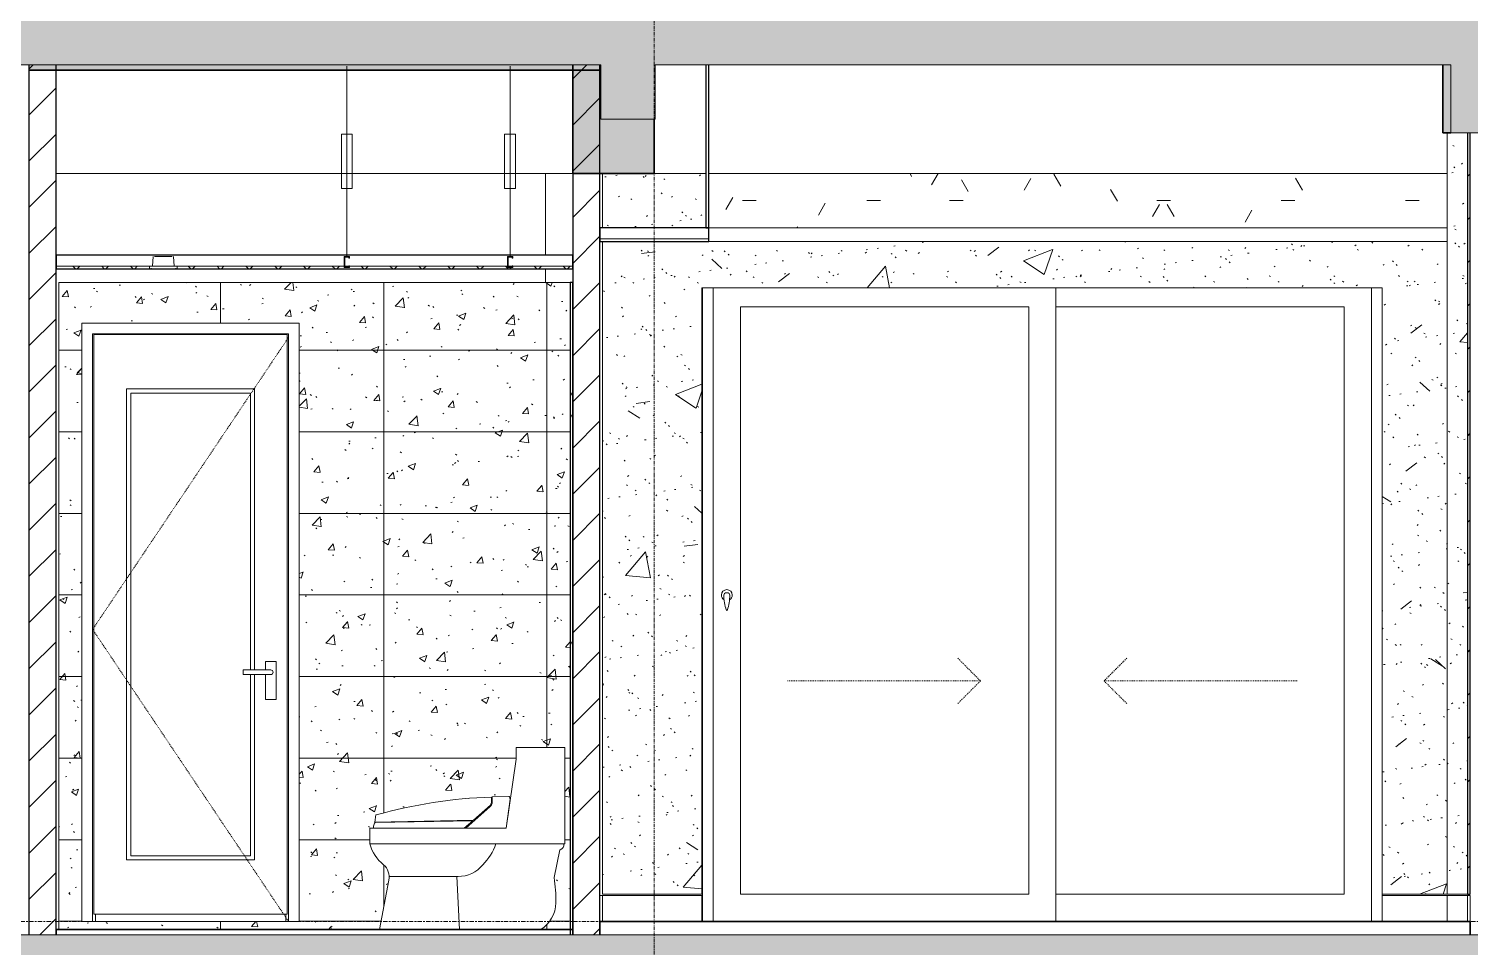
# Model space of a CAD drawing. Header units: millimetres. Extents: x -92143 to -2058, y -8802 to 35300.
# Drawn here: x -75337 to -70037, y 22505 to 25882 of the extents above; entities that cross this region are included whole.
import ezdxf

# ---------------------------------------------------------------- set-up
doc = ezdxf.new("R2010")
doc.units = ezdxf.units.MM
for name, pattern in [('Centre', [31.75, 6.35, -4.7625, 15.875, -4.7625]), ('Dash', [6.35, 3.175, -3.175]), ('Grid Line', [22.225, 12.7, -3.175, 3.175, -3.175])]:
    doc.linetypes.add(name, pattern=pattern)
for name, color, linetype, lineweight in [('0-1', 7, 'Continuous', 5), ('A-CLNG', 13, 'Continuous', 9), ('A-CLNG-1', 250, 'Continuous', 25), ('A-CLNG-2', 7, 'Continuous', 9), ('A-CLNG-PATT-1', 9, 'Continuous', 9), ('A-CLNG-PATT-3', 254, 'Continuous', 18), ('A-DETL-GENF', 92, 'Continuous', 9), ('A-DETL-GENF-1', 7, 'Continuous', 9), ('A-DETL-GENF-HDLN-1', 7, 'Dash', 9), ('A-DETL-THIN', 151, 'Continuous', 9), ('A-DOOR', 31, 'Continuous', 9), ('A-DOOR-1', 7, 'Continuous', 9), ('A-DOOR-FRAM', 31, 'Continuous', 9), ('A-DOOR-GLAZ', 31, 'Continuous', 9), ('A-DOOR-HDLN', 31, 'Dash', 18), ('A-FLOR-1', 10, 'Continuous', 35), ('A-FLOR-HRAL', 11, 'Continuous', 9), ('A-FLOR-HRAL-1', 253, 'Continuous', 18), ('A-FLOR-HRAL-2', 9, 'Continuous', 9), ('A-FLOR-LEVL-2', 51, 'Centre', 9), ('A-FLOR-PATT-1', 7, 'Continuous', 9), ('A-WALL-1', 7, 'Continuous', 9), ('A-WALL-2', 250, 'Continuous', 25), ('A-WALL-PATT-1', 7, 'Continuous', 9), ('A-WALL-PATT-2', 9, 'Continuous', 9), ('E-LITE-EQPM', 33, 'Continuous', 9), ('E-LITE-EQPM-1', 7, 'Continuous', 9), ('I-WALL-1', 250, 'Continuous', 25), ('I-WALL-2', 7, 'Continuous', 9), ('P-SANR-FIXT', 6, 'Continuous', 9), ('P-SANR-FIXT-1', 7, 'Continuous', 9), ('S-BEAM-1', 12, 'Continuous', 5), ('S-BEAM-2', 7, 'Continuous', 9), ('S-BEAM-3', 10, 'Continuous', 35), ('S-COLS-1', 7, 'Continuous', 9), ('S-GRID-1', 1, 'Grid Line', 9)]:
    doc.layers.add(name, color=color, linetype=linetype, lineweight=lineweight)
pattern_1 = [(45, (-51987.05, 14125), (-84.8528, 84.8528), [])]
pattern_2 = [(37.5, (-51987.05, 14125), (-4.79953, 146.8239), [5.029, -110.795, 5.029, -124.511, -123.825]), (37.5, (-51987.05, 14125), (-4.79953, 146.8239), [-245.364, 5.029, -118.796]), (7.5, (-51987.05, 14125), (134.8574, 215.0472), [5.029, -57.455, 5.029, -99.365, -40.005]), (7.5, (-51987.05, 14125), (134.8574, 215.0472), [-166.878, 5.029, -34.976]), (327.5, (-52080.78, 14125), (237.29776, 0.4316), [5.029, -33.071, 5.029, -132.131, -179.07]), (327.5, (-52080.78, 14125), (237.29776, 0.4316), [-175.26, 5.029, -174.041]), (317.5, (-52080.78, 14125), (229.067, 66.8792), [5.029, -14.021, 5.029, -84.887, -102.87]), (317.5, (-52080.78, 14125), (229.067, 66.8792), [-108.966, 5.029, -97.841])]
pattern_3 = [(50, (-51987.05, 14125), (1093.104, -95.634), [114.3, -1257.3]), (355, (-51987, 14125), (-211.46, 1146.34), [91.44, -1005.84]), (100.451, (-51896, 14117), (881.656, 1050.7), [97.14, -1068.54]), (46.184, (-51987, 14429.8), (1626.475, -252.26), [171.45, -1885.95]), (96.636, (-51851.5, 14408.8), (1424.42, 1484.57), [145.71, -1602.81]), (351.184, (-51987, 14429.8), (1424.43, 1484.55), [137.16, -1508.76]), (21, (-51834.65, 14353.6), (909.686, -613.59), [114.3, -1257.3]), (326, (-51834.7, 14353.6), (370.81, 1105.13), [91.44, -1005.84]), (71.451, (-51758.8, 14302.5), (1280.503, 491.53), [97.14, -1068.54]), (37.5, (-51987.05, 14125), (18.5313, 507.33), [50.292, -943.356, 50.292, -970.788, -1009.65]), (37.5, (-51987.05, 14125), (18.5313, 507.33), [-2014.728, 50.292, -959.358]), (7.5, (-51987.05, 14125), (400.918, 601.084), [50.292, -531.876, 50.292, -920.496, -384.81]), (7.5, (-51987.05, 14125), (400.918, 601.084), [-1552.956, 50.292, -334.518]), (327.5, (-52326.9, 14125), (813.545, -34.374), [50.292, -330.708, 50.292, -1138.428, -1577.34]), (327.5, (-52326.9, 14125), (813.545, -34.374), [-1569.72, 50.292, -1527.048]), (317.5, (-52479.3, 14125), (888.775, 152.56), [50.292, -445.008, 50.292, -739.14, -1120.14]), (317.5, (-52479.3, 14125), (888.775, 152.56), [-1284.73, 50.29, -1069.85])]
pattern_4 = [(0, (-51987.05, 14125), (609.6, 152.4), [50.292, -406.908, 50.292, -406.908, -2438.4]), (0, (-51987.05, 14125), (609.6, 152.4), [-914.4, 50.292, -864.108, 50.292, -406.908, -1066.8]), (0, (-51987.05, 14125), (609.6, 152.4), [-2286, 50.292, -254.508, 50.292, -711.708]), (120, (-51758.45, 14201.2), (-436.7823, 451.7291), [50.292, -406.908, 50.292, -2845.308]), (120, (-51758.45, 14201.2), (-436.7823, 451.7291), [-507.492, -406.908, 50.292, -864.108, -1524]), (120, (-51758.45, 14201.2), (-436.7823, 451.7291), [-1828.8, 50.292, -406.908, 50.292, -1016.508]), (120, (-51758.45, 14201.2), (-436.7823, 451.7291), [-2336.292, -254.508, 50.292, -711.708]), (240, (-51682.25, 14506), (-172.8177, -604.1291), [50.292, -406.908, 50.292, -406.908, -2438.4]), (240, (-51682.25, 14506), (-172.8177, -604.1291), [-914.4, 50.292, -864.108, 50.292, -406.908, -1066.8]), (240, (-51682.25, 14506), (-172.8177, -604.1291), [-2286, 50.292, -254.508, 50.292, -711.708])]

# ---------------------------------------------------------------- blocks, each defined once
blk = doc.blocks.new('NCV_TKTC_KET CAU_rvt-1-TKCS_MẶT CẮT E')
at = {"layer": 'A-FLOR-PATT-1'}
h = blk.add_hatch(color=256, dxfattribs=at)
h.paths.add_polyline_path([(-48635.6, 25730), (-48635.6, 25750), (-50536.9, 25750), (-50536.9, 25730), (-48844.9, 25730)])
h.paths.add_polyline_path([(-75336.9, 25730), (-73236.9, 25730), (-73236.9, 25750), (-75336.9, 25750)])
h.paths.add_polyline_path([(-20336.9, 25730), (-20336.9, 25750), (-22235.3, 25750), (-22235.3, 25730), (-20484.2, 25730)])
h.paths.add_polyline_path([(-22435.3, 25730), (-22435.3, 25750), (-22438.4, 25750), (-22438.4, 25730)])
h.paths.add_polyline_path([(-48435.6, 25730), (-48433.3, 25730), (-48433.3, 25750), (-48435.6, 25750)])
h.paths.add_polyline_path([(-28536.9, 25730), (-28536.9, 25750), (-30435.3, 25750), (-30435.3, 25730), (-28807.5, 25730)])
h.paths.add_polyline_path([(-66936.9, 25730), (-65032.3, 25730), (-65032.3, 25750), (-66936.9, 25750)])
h.paths.add_polyline_path([(-30635.3, 25730), (-30635.3, 25750), (-30638.4, 25750), (-30638.4, 25730)])
h.paths.add_polyline_path([(-58736.9, 25730), (-56833.3, 25730), (-56833.3, 25750), (-58736.9, 25750)])
h.paths.add_polyline_path([(-40434.4, 25730), (-40434.4, 25750), (-42336.9, 25750), (-42336.9, 25730), (-40521.7, 25730)])
at = {"layer": 'S-BEAM-1'}
for points in [[(-73336.9, 25350), (-73036.9, 25350), (-73036.9, 25550), (-73233.6, 25550), (-73233.6, 25750), (-73336.9, 25750), (-73336.9, 25457.1)], [(-70108.5, 25500), (-70108.5, 25750), (-70136.9, 25750), (-70136.9, 25500), (-70115.4, 25500)]]:
    blk.add_hatch(color=256, dxfattribs=at).paths.add_polyline_path(points)
at = {"layer": 'A-FLOR-1'}
for p, q in [((-75336.9, 25730), (-73236.9, 25730)), ((-73236.9, 25730), (-73236.9, 25750.1))]:
    blk.add_line(p, q, dxfattribs=at)
at = {"layer": 'S-BEAM-2'}
for p, q in [((-73336.9, 25350), (-75236.9, 25350)), ((-73035.3, 25350), (-73036.9, 25350)), ((-72846.9, 25350), (-73035.3, 25350)), ((-70121.9, 25350), (-72836.9, 25350))]:
    blk.add_line(p, q, dxfattribs=at)
at = {"layer": 'S-BEAM-3'}
for p, q in [((-73336.9, 25750), (-73336.9, 25350)), ((-70136.9, 25750), (-70136.9, 25500)), ((-73036.9, 25350), (-73036.9, 25550)), ((-70136.9, 25500), (-70108.5, 25500)), ((-73336.9, 25350), (-73036.9, 25350))]:
    blk.add_line(p, q, dxfattribs=at)
blk = doc.blocks.new('DOOR_CW_01 CANH MO-PANEL KINH - DIG_02-800x2200-CỬA NHÔM KÍNH-401063-TKCS_MẶT CẮT E')
at = {"layer": 'A-DETL-GENF-HDLN-1'}
for p, q in [((-50297.3, 6673.5), (-49577.3, 7747)), ((-49577.3, 5600), (-50297.3, 6673.5))]:
    blk.add_line(p, q, dxfattribs=at)
at = {"layer": 'A-DOOR-1'}
for p, q in [((-50297.3, 7760), (-50297.3, 5600)), ((-50297.3, 7760), (-49577.3, 7760)), ((-50292.3, 7758), (-50292.3, 5626)), ((-49582.3, 7758), (-50292.3, 7758)), ((-49582.3, 5626), (-49582.3, 7758)), ((-49577.3, 5600), (-49577.3, 7760)), ((-50172.3, 7558), (-49702.3, 7558)), ((-50172.3, 5826), (-50172.3, 7558)), ((-49717.3, 7543), (-50157.3, 7543)), ((-50157.3, 7543), (-50157.3, 5841)), ((-49717.3, 6524.5), (-49717.3, 7543)), ((-49702.3, 7558), (-49702.3, 6524.5)), ((-49743.2, 6524.5), (-49717.3, 6524.5)), ((-49743.2, 6507.5), (-49743.2, 6524.5)), ((-49642.3, 6524.5), (-49717.3, 6524.5)), ((-49662.1, 6556), (-49662.1, 6524.5)), ((-49622.6, 6556), (-49662.1, 6556)), ((-49622.6, 6416), (-49622.6, 6556)), ((-49717.3, 6507.5), (-49743.2, 6507.5)), ((-49717.3, 5841), (-49717.3, 6507.5)), ((-49642.3, 6507.5), (-49717.3, 6507.5)), ((-49702.3, 6507.5), (-49702.3, 5826)), ((-49662.1, 6507.5), (-49662.1, 6416)), ((-49662.1, 6416), (-49622.6, 6416)), ((-50157.3, 5841), (-49717.3, 5841)), ((-49702.3, 5826), (-50172.3, 5826)), ((-50292.3, 5626), (-49582.3, 5626)), ((-50287.3, 5600), (-50287.3, 5626)), ((-49587.3, 5600), (-49587.3, 5626))]:
    blk.add_line(p, q, dxfattribs=at)
for start, end in [(0, 90), (270, 360)]:
    blk.add_arc((-49642.3, 6516), 8.5, start, end, dxfattribs=at)
blk = doc.blocks.new('TOILET - TOILET-348229-TKCS_MẶT CẮT E')
at = {"layer": 'P-SANR-FIXT-1'}
for p, q in [((-48735.6, 6238.8), (-48735.6, 6196.1)), ((-48556.6, 6238.8), (-48735.6, 6238.8)), ((-48556.6, 5884.5), (-48556.6, 6238.8)), ((-48735.6, 6196.1), (-48772.1, 5942.7)), ((-48825.8, 6040.7), (-48825.8, 6057.1)), ((-48762.2, 6059.4), (-48823, 6057.8)), ((-48772.1, 5942.7), (-48756.8, 6048.9)), ((-48756.8, 6048.9), (-48760.2, 6058.1)), ((-49251, 5991.3), (-49254.7, 5965.3)), ((-48830.9, 6022.1), (-48920.2, 5942.7)), ((-48892.8, 5971.6), (-48829.5, 6027.8)), ((-48772.1, 5942.7), (-49273.5, 5942.7)), ((-49273.5, 5942.7), (-49273.5, 5884.5)), ((-49260.4, 5950.7), (-49260.4, 5942.7)), ((-49260.4, 5942.7), (-48926.9, 5942.7)), ((-49254.7, 5965.3), (-48892.8, 5971.6)), ((-48894.8, 5970), (-49253.9, 5963.7)), ((-48926.9, 5942.7), (-48894.8, 5970)), ((-48920.2, 5942.7), (-48772.1, 5942.7)), ((-49273.5, 5884.5), (-48556.6, 5884.5)), ((-48559.8, 5884.5), (-48556.6, 5884.5)), ((-48596, 5760.8), (-48574.2, 5863.3)), ((-49204, 5751.5), (-49237.9, 5570)), ((-48948.9, 5764.9), (-49202.5, 5764.9)), ((-48943.9, 5570), (-48954.1, 5764.9))]:
    blk.add_line(p, q, dxfattribs=at)
for centre, radius, start, end in [((-48763.6, 4249.5), 1808.7, 91.9695, 105.6338), ((-50067.9, 6068.4), 1244.9, 358.5564, 359.5142), ((-48762.2, 6057.2), 2.2, 24.5161, 91.4839), ((-48847.1, 6039.8), 24, 312.6549, 353.3451), ((-48850.1, 6040.7), 24.3, 328, 0), ((-49228.4, 5943), 32.8, 140.9297, 166.5514), ((-49128.9, 5924.8), 150, 195.5839, 230.9413), ((-49003.8, 5954.4), 206.2, 314.8639, 340.1683), ((-48578.4, 5881.7), 18.9, 283, 8.4414), ((-49259.2, 5764.2), 56.7, 347.0587, 50.9413), ((-48948.9, 5881.3), 116.3, 270, 321.1214), ((-49152.3, 5674.2), 563, 359.4277, 8.8404), ((-48706, 5669.8), 116.7, 300.6227, 359.4277)]:
    blk.add_arc(centre, radius, start, end, dxfattribs=at)
blk = doc.blocks.new('LIC_10-ĐÈN LED DOWNLIGHT ÂM TRẦN_ P_6W_ ÁNH SÁNG 4000K - LIC_10-ĐÈN LED DOWNLIGHT ÂM TRẦN_ P_6W_ ÁNH SÁNG 4000K-V48-TKCS_MẶT CẮT E')
at = {"layer": 'E-LITE-EQPM-1'}
for p, q in [((-74879.5, 14845), (-74882, 14809)), ((-74809.5, 14845), (-74874.5, 14845)), ((-74801.9, 14809), (-74804.4, 14845)), ((-74902, 14800), (-74902, 14798)), ((-74902, 14798), (-74896, 14798)), ((-74782, 14798), (-74902, 14798)), ((-74900.9, 14800), (-74898.4, 14800)), ((-74898.3, 14800), (-74881.2, 14800)), ((-74787.9, 14800), (-74896, 14800)), ((-74893, 14809), (-74893, 14800)), ((-74890.5, 14800), (-74887.1, 14800)), ((-74796, 14809), (-74887.9, 14809)), ((-74887, 14802), (-74887, 14800)), ((-74886.2, 14800), (-74883.6, 14800)), ((-74878.6, 14800), (-74805.3, 14800)), ((-74865.6, 14800), (-74858.4, 14800)), ((-74825.6, 14800), (-74818.3, 14800)), ((-74802.8, 14800), (-74785.6, 14800)), ((-74800.3, 14800), (-74797.8, 14800)), ((-74796.9, 14800), (-74796.9, 14802)), ((-74796.8, 14800), (-74793.4, 14800)), ((-74791, 14800), (-74791, 14809)), ((-74787.9, 14798), (-74782, 14798)), ((-74785.5, 14800), (-74783.1, 14800)), ((-74782, 14798), (-74782, 14800))]:
    blk.add_line(p, q, dxfattribs=at)
blk = doc.blocks.new('Railing - Railing-945754-TKCS_MẶT CẮT E')
at = {"layer": 'A-FLOR-HRAL-1'}
for p, q in [((-70036.9, 22695), (-70046.9, 22695)), ((-70046.9, 22695), (-70046.9, 22600)), ((-70036.9, 22600), (-70036.9, 22695)), ((-70046.9, 22600), (-70036.9, 22600))]:
    blk.add_line(p, q, dxfattribs=at)
at = {"layer": 'A-FLOR-HRAL-2'}
for p, q in [((-70360.3, 22600), (-70360.3, 22695)), ((-70360.3, 22695), (-70121.9, 22695)), ((-70121.9, 22600), (-70121.9, 22695)), ((-70121.9, 22695), (-70046.9, 22695))]:
    blk.add_line(p, q, dxfattribs=at)
blk = doc.blocks.new('Railing - Railing-915995-TKCS_MẶT CẮT E')
at = {"layer": 'A-FLOR-HRAL-2'}
for p, q in [((-73236.9, 12495), (-73226.9, 12495)), ((-73226.9, 12400), (-73226.9, 12495)), ((-73226.9, 12495), (-72862.4, 12495)), ((-72862.4, 12495), (-72862.4, 12400))]:
    blk.add_line(p, q, dxfattribs=at)
blk = doc.blocks.new('CL_01-VÁCH DỰNG THẠCH CAO CĂN HỘ LOẠI 1-5A4 - CL_01-VÁCH DỰNG THẠCH CAO CĂN HỘ LOẠI 1A-5-V63-TKCS_MẶT CẮT E')
at = {"layer": 'A-CLNG-PATT-3'}
h = blk.add_hatch(dxfattribs=at)
h.set_pattern_fill('FP_2', color=256, style=0, pattern_type=2)
h.set_pattern_definition(pattern_4)
h.paths.add_polyline_path([(-72273.3, 25150), (-70121.9, 25150), (-70121.9, 25350), (-72836.9, 25350), (-72836.9, 25150)])
at = {"layer": 'A-CLNG-1'}
for p, q in [((-72846.9, 25750), (-72846.9, 25150)), ((-72836.9, 25150), (-72836.9, 25750)), ((-72846.9, 25150), (-72836.9, 25150))]:
    blk.add_line(p, q, dxfattribs=at)
blk = doc.blocks.new('NCV_TKTC_TANG 6 - 8_rvt-1-TKCS_MẶT CẮT E')
at = {"layer": 'A-CLNG-PATT-1'}
h = blk.add_hatch(dxfattribs=at)
h.set_pattern_fill('FP_4', color=256, style=0, pattern_type=2)
h.set_pattern_definition([(45, (-51987.05, 14125), (-53.033, 53.033), []), (135, (-51987.05, 14125), (-53.033, -53.033), [])])
h.paths.add_polyline_path([(-73506.3, 25000), (-73336.9, 25000), (-73336.9, 25010), (-73557.4, 25010), (-73557.4, 25005), (-73577.4, 25005), (-73577.4, 25010), (-74157.4, 25010), (-74157.4, 25005), (-74177.4, 25005), (-74177.4, 25010), (-74795.5, 25009), (-74795.5, 25000), (-73532.4, 25000)])
h.paths.add_polyline_path([(-75236.9, 25000), (-74888.4, 25000), (-74887.9, 25009), (-75236.9, 25010)])
h.paths.add_polyline_path([(-74174.9, 25007.5), (-74159.9, 25007.5), (-74159.9, 25010), (-74174.9, 25010)])
h.paths.add_polyline_path([(-73559.9, 25007.5), (-73559.9, 25010), (-73574.9, 25010), (-73574.9, 25007.5)])
at = {"layer": 'A-WALL-PATT-1'}
h = blk.add_hatch(dxfattribs=at)
h.set_pattern_fill('FP_5', color=256, style=0, pattern_type=2)
h.set_pattern_definition([(45, (-51987.05, 14125), (-79.5495, 79.5495), [])])
h.paths.add_polyline_path([(-70046.9, 22700), (-70036.9, 22700), (-70036.9, 25500), (-70046.9, 25500), (-70046.9, 23022.2)])
at = {"layer": 'A-WALL-PATT-2'}
h = blk.add_hatch(dxfattribs=at)
h.set_pattern_fill('FP_1', color=256, style=0, pattern_type=2)
h.set_pattern_definition(pattern_1)
h.paths.add_polyline_path([(-75336.9, 22550), (-75236.9, 22550), (-75236.9, 25750), (-75336.9, 25750), (-75336.9, 23022.2)])
h = blk.add_hatch(dxfattribs=at)
h.set_pattern_fill('FP_1', color=256, style=0, pattern_type=2)
h.set_pattern_definition(pattern_1)
h.paths.add_polyline_path([(-73336.9, 22550), (-73236.9, 22550), (-73236.9, 25750), (-73336.9, 25750), (-73336.9, 22717.8)])
h = blk.add_hatch(dxfattribs=at)
h.set_pattern_fill('FP_6', color=256, style=0, pattern_type=2)
h.set_pattern_definition(pattern_2)
h.paths.add_polyline_path([(-70111.9, 22700), (-70111.9, 25500), (-70121.9, 25500), (-70121.9, 22700)])
h = blk.add_hatch(dxfattribs=at)
h.set_pattern_fill('FP_7', color=256, style=0, pattern_type=2)
h.set_pattern_definition(pattern_3)
h.paths.add_polyline_path([(-70046.9, 22700), (-70046.9, 25500), (-70111.9, 25500), (-70111.9, 22700)])
h = blk.add_hatch(dxfattribs=at)
h.set_pattern_fill('FP_6', color=256, style=0, pattern_type=2)
h.set_pattern_definition(pattern_2)
h.paths.add_polyline_path([(-70046.9, 22700), (-70046.9, 25500), (-70111.9, 25500), (-70111.9, 22700)])
h = blk.add_hatch(dxfattribs=at)
h.set_pattern_fill('FP_7', color=256, style=0, pattern_type=2)
h.set_pattern_definition(pattern_3)
h.paths.add_polyline_path([(-73226.9, 22700), (-72862.4, 22700), (-72862.4, 24930), (-70360.3, 24930), (-70360.3, 22700), (-70121.9, 22700), (-70121.9, 25100), (-73226.9, 25100), (-73226.9, 22717.8)])
h.paths.add_polyline_path([(-73035.3, 25150), (-72846.9, 25150), (-72846.9, 25350), (-73226.9, 25350), (-73226.9, 25150), (-73036.9, 25150)])
h = blk.add_hatch(dxfattribs=at)
h.set_pattern_fill('FP_6', color=256, style=0, pattern_type=2)
h.set_pattern_definition(pattern_2)
h.paths.add_polyline_path([(-73226.9, 22700), (-72862.4, 22700), (-72862.4, 24930), (-70360.3, 24930), (-70360.3, 22700), (-70121.9, 22700), (-70121.9, 25100), (-73226.9, 25100), (-73226.9, 22717.8)])
h.paths.add_polyline_path([(-73035.3, 25150), (-72846.9, 25150), (-72846.9, 25350), (-73226.9, 25350), (-73226.9, 25150), (-73036.9, 25150)])
h = blk.add_hatch(dxfattribs=at)
h.set_pattern_fill('FP_10', color=256, style=0, pattern_type=2)
h.set_pattern_definition([(50, (-51987.05, 14125), (273.276, -23.909), [28.575, -314.325]), (355, (-51987.05, 14125), (-52.8646, 286.585), [22.86, -251.46]), (100.451, (-51964.28, 14123), (220.4138, 262.6745), [24.285, -267.135]), (46.184, (-51987.05, 14201.2), (406.6187, -63.0646), [42.863, -471.488]), (96.636, (-51953.17, 14195.94), (356.104, 371.1414), [36.428, -400.703]), (351.184, (-51987.05, 14201.2), (356.1075, 371.138), [34.29, -377.19]), (21, (-51948.95, 14182.15), (227.4212, -153.3982), [28.575, -314.325]), (326, (-51948.95, 14182.15), (92.7027, 276.2822), [22.86, -251.46]), (71.451, (-51930, 14169.37), (320.1254, 122.8816), [24.285, -267.135]), (37.5, (-51987.05, 14125), (4.6325, 126.8326), [5.029, -243.383, 5.029, -250.241, -252.413]), (37.5, (-51987.05, 14125), (4.6325, 126.8326), [-503.682, 5.029, -247.383]), (7.5, (-51987.05, 14125), (100.22916, 150.2711), [5.029, -140.513, 5.029, -237.668, -96.203]), (7.5, (-51987.05, 14125), (100.22916, 150.2711), [-388.239, 5.029, -91.173]), (327.5, (-52072.01, 14125), (203.38684, -8.5935), [5.029, -90.221, 5.029, -292.151, -394.335]), (327.5, (-52072.01, 14125), (203.38684, -8.5935), [-392.43, 5.029, -389.306]), (317.5, (-52110.11, 14125), (222.1944, 38.1398), [5.029, -118.796, 5.029, -192.329, -280.035]), (317.5, (-52110.11, 14125), (222.1944, 38.1398), [-321.183, 5.029, -275.006])])
h.paths.add_polyline_path([(-75226.9, 22570), (-74047.5, 22570), (-74012.1, 22764.1), (-74013.5, 22776.8), (-74017.6, 22788.5), (-74024.2, 22799.3), (-74055.6, 22831.2), (-74071.8, 22855.8), (-74083.1, 22884.5), (-74083.1, 22942.7), (-74070, 22942.7), (-74070, 22950.7), (-74063.5, 22963.7), (-73704.4, 22970), (-73736.5, 22942.7), (-73729.8, 22942.7), (-73636.1, 23027.8), (-73632.9, 23037), (-73632.6, 23057.8), (-73569.8, 23058.1), (-73566.4, 23048.9), (-73545.2, 23196.1), (-73545.2, 23238.8), (-73366.2, 23238.8), (-73366.2, 22884.5), (-73369.4, 22884.5), (-73372.4, 22871.1), (-73379.4, 22864.9), (-73383.8, 22863.3), (-73405.6, 22760.8), (-73400.4, 22714.8), (-73399, 22667.7), (-73402.2, 22642.4), (-73411.2, 22617.6), (-73425.7, 22595.4), (-73444.7, 22577.1), (-73456.5, 22570), (-73346.9, 22570), (-73346.9, 24950), (-75226.9, 24950), (-75226.9, 23022.2)])
h.paths.add_polyline_path([(-75142.4, 22600), (-75142.4, 24800), (-74342.4, 24800), (-74342.4, 22600), (-75047.7, 22600)])
h.paths.add_polyline_path([(-74064.3, 22965.3), (-74060.6, 22991.3), (-73899.6, 23027.8), (-73778.7, 23046.5), (-73635.4, 23057.1), (-73636.8, 23035.7), (-73640.5, 23026.5), (-73704.4, 22971.6), (-74063.5, 22965.3)])
h = blk.add_hatch(dxfattribs=at)
h.set_pattern_fill('FP_45', color=256, style=0, pattern_type=2)
h.set_pattern_definition([(0, (-75231.94, 22600), (0, 300), []), (90, (-75231.94, 22600), (-600, 4e-14), [])])
h.paths.add_polyline_path([(-75226.9, 22570), (-74047.5, 22570), (-74012.1, 22764.1), (-74013.5, 22776.8), (-74017.6, 22788.5), (-74024.2, 22799.3), (-74055.6, 22831.2), (-74071.8, 22855.8), (-74083.1, 22884.5), (-74083.1, 22942.7), (-74070, 22942.7), (-74070, 22950.7), (-74063.5, 22963.7), (-73704.4, 22970), (-73736.5, 22942.7), (-73729.8, 22942.7), (-73636.1, 23027.8), (-73632.9, 23037), (-73632.6, 23057.8), (-73569.8, 23058.1), (-73566.4, 23048.9), (-73545.2, 23196.1), (-73545.2, 23238.8), (-73366.2, 23238.8), (-73366.2, 22884.5), (-73369.4, 22884.5), (-73372.4, 22871.1), (-73379.4, 22864.9), (-73383.8, 22863.3), (-73405.6, 22760.8), (-73400.4, 22714.8), (-73399, 22667.7), (-73402.2, 22642.4), (-73411.2, 22617.6), (-73425.7, 22595.4), (-73444.7, 22577.1), (-73456.5, 22570), (-73346.9, 22570), (-73346.9, 24950), (-75226.9, 24950), (-75226.9, 23022.2)])
h.paths.add_polyline_path([(-75142.4, 22600), (-75142.4, 24800), (-74342.4, 24800), (-74342.4, 22600), (-75047.7, 22600)])
h.paths.add_polyline_path([(-74064.3, 22965.3), (-74060.6, 22991.3), (-73899.6, 23027.8), (-73778.7, 23046.5), (-73635.4, 23057.1), (-73636.8, 23035.7), (-73640.5, 23026.5), (-73704.4, 22971.6), (-74063.5, 22965.3)])
h = blk.add_hatch(dxfattribs=at)
h.set_pattern_fill('FP_2', color=256, style=0, pattern_type=2)
h.set_pattern_definition(pattern_4)
h.paths.add_polyline_path([(-73336.9, 22550), (-73336.9, 24950), (-73346.9, 24950), (-73346.9, 22550)])
at = {"layer": 'A-CLNG-1'}
for p, q in [((-72836.9, 25150), (-73236.9, 25150)), ((-73236.9, 25150), (-73236.9, 25100)), ((-72836.9, 25100), (-72836.9, 25150)), ((-73236.9, 25100), (-72836.9, 25100)), ((-73336.9, 25050), (-75236.9, 25050)), ((-75236.9, 25050), (-75236.9, 25000)), ((-73336.9, 25000), (-73336.9, 25050)), ((-75236.9, 25000), (-74896, 25000)), ((-74787.9, 25000), (-73336.9, 25000))]:
    blk.add_line(p, q, dxfattribs=at)
at = {"layer": 'A-CLNG-2'}
for p, q in [((-72836.9, 25150), (-70121.9, 25150)), ((-72836.9, 25110), (-73236.9, 25110)), ((-70121.9, 25100), (-72836.9, 25100)), ((-74876.4, 25010), (-75236.9, 25010)), ((-74177, 25010), (-74807.5, 25010)), ((-74158.1, 25010), (-74174.9, 25010)), ((-73577, 25010), (-74157.4, 25010)), ((-73558.1, 25010), (-73574.9, 25010)), ((-73336.9, 25010), (-73557.4, 25010))]:
    blk.add_line(p, q, dxfattribs=at)
at = {"layer": 'A-FLOR-1'}
for p, q in [((-70036.9, 22600), (-73236.9, 22600)), ((-73236.9, 22600), (-73236.9, 22550)), ((-70036.9, 22550), (-70036.9, 22600)), ((-73336.9, 22570), (-75236.9, 22570)), ((-75236.9, 22570), (-75236.9, 22550)), ((-73336.9, 22550), (-73336.9, 22570))]:
    blk.add_line(p, q, dxfattribs=at)
at = {"layer": 'A-WALL-1'}
for p, q in [((-73436.9, 25050), (-73436.9, 25350)), ((-73436.9, 24950), (-73436.9, 25000))]:
    blk.add_line(p, q, dxfattribs=at)
at = {"layer": 'A-WALL-2'}
for p, q in [((-75336.9, 25750), (-75336.9, 22550)), ((-75236.9, 22550), (-75236.9, 25750)), ((-73336.9, 25750), (-73336.9, 22550)), ((-73236.9, 22550), (-73236.9, 25750.1))]:
    blk.add_line(p, q, dxfattribs=at)
at = {"layer": 'I-WALL-1'}
for p, q in [((-70046.9, 25500), (-70046.9, 22700)), ((-70036.9, 22700), (-70036.9, 25500)), ((-73346.9, 24950), (-73346.9, 22550)), ((-73336.9, 24950), (-73346.9, 24950)), ((-73336.9, 22550), (-73336.9, 24950)), ((-70046.9, 22700), (-70036.9, 22700))]:
    blk.add_line(p, q, dxfattribs=at)
at = {"layer": 'I-WALL-2'}
for p, q in [((-70121.9, 22700), (-70121.9, 25500)), ((-73226.9, 25350), (-73226.9, 25150)), ((-73226.9, 25100), (-73226.9, 22700)), ((-73346.9, 24950), (-75226.9, 24950)), ((-75226.9, 24950), (-75226.9, 22570)), ((-72862.4, 22700), (-72862.4, 24930)), ((-72862.4, 24930), (-70360.3, 24930)), ((-70360.3, 24930), (-70360.3, 22700)), ((-75142.4, 22600), (-75142.4, 24800)), ((-75142.4, 24800), (-74342.4, 24800)), ((-74342.4, 24800), (-74342.4, 22600)), ((-73226.9, 22700), (-72862.4, 22700)), ((-70360.3, 22700), (-70121.9, 22700)), ((-70111.9, 22700), (-70121.9, 22700)), ((-70111.9, 22700), (-70046.9, 22700)), ((-74342.4, 22600), (-75142.4, 22600))]:
    blk.add_line(p, q, dxfattribs=at)
at = {"layer": 'S-COLS-1'}
for p, q in [((-73436.9, 25050), (-73436.9, 25350)), ((-73436.9, 24950), (-73436.9, 25000))]:
    blk.add_line(p, q, dxfattribs=at)
at = {"layer": 'A-CLNG'}
blk.add_blockref('CL_01-VÁCH DỰNG THẠCH CAO CĂN HỘ LOẠI 1-5A4 - CL_01-VÁCH DỰNG THẠCH CAO CĂN HỘ LOẠI 1A-5-V63-TKCS_MẶT CẮT E', (0, 0), dxfattribs=at)
at = {"layer": 'A-DOOR'}
blk.add_blockref('DOOR_CW_01 CANH MO-PANEL KINH - DIG_02-800x2200-CỬA NHÔM KÍNH-401063-TKCS_MẶT CẮT E', (-24805, 17000), dxfattribs=at)
at = {"layer": 'A-FLOR-HRAL'}
for name, p in [('Railing - Railing-915995-TKCS_MẶT CẮT E', (0, 10200)), ('Railing - Railing-945754-TKCS_MẶT CẮT E', (0, 0))]:
    blk.add_blockref(name, p, dxfattribs=at)
at = {"layer": 'E-LITE-EQPM'}
blk.add_blockref('LIC_10-ĐÈN LED DOWNLIGHT ÂM TRẦN_ P_6W_ ÁNH SÁNG 4000K - LIC_10-ĐÈN LED DOWNLIGHT ÂM TRẦN_ P_6W_ ÁNH SÁNG 4000K-V48-TKCS_MẶT CẮT E', (0, 10200), dxfattribs=at)
at = {"layer": 'P-SANR-FIXT'}
blk.add_blockref('TOILET - TOILET-348229-TKCS_MẶT CẮT E', (-24809.6, 17000), dxfattribs=at)
blk = doc.blocks.new('DEG_02-DEG_03 - DEG_02-2500x2400mm-CỬA ĐI 02 CÁNH TRƯỢT-V79-TKCS_MẶT CẮT E')
at = {"layer": 'A-DOOR'}
for p, q in [((-38760.3, 5600), (-38760.3, 7930)), ((-39920.3, 5700), (-39920.3, 7860)), ((-39920.3, 7860), (-38860.3, 7860)), ((-38860.3, 7860), (-38860.3, 5700)), ((-38860.3, 5700), (-39920.3, 5700))]:
    blk.add_line(p, q, dxfattribs=at)
at = {"layer": 'A-DOOR', "flags": 128}
blk.add_lwpolyline([(-39968.8, 6808.7), (-39968.8, 6808.7), (-39968.8, 6808.7), (-39968.8, 6808.7), (-39968.8, 6808.7), (-39968.9, 6808.7), (-39968.9, 6808.7), (-39968.9, 6808.7), (-39968.9, 6808.7), (-39968.9, 6808.7), (-39969, 6808.7), (-39969, 6808.7), (-39969, 6808.7), (-39969, 6808.7), (-39969.1, 6808.7), (-39969.1, 6808.7), (-39969.1, 6808.7), (-39969.2, 6808.7), (-39969.2, 6808.7), (-39969.3, 6808.7), (-39969.3, 6808.7), (-39969.4, 6808.7), (-39969.4, 6808.7), (-39969.5, 6808.7), (-39969.5, 6808.7), (-39969.6, 6808.7), (-39969.6, 6808.7), (-39969.7, 6808.7), (-39969.7, 6808.7), (-39969.8, 6808.7), (-39969.8, 6808.7), (-39969.9, 6808.7), (-39969.9, 6808.7), (-39970, 6808.7), (-39970.1, 6808.7), (-39970.1, 6808.7), (-39970.2, 6808.7), (-39970.2, 6808.7), (-39970.3, 6808.7), (-39970.4, 6808.7), (-39970.4, 6808.7), (-39970.5, 6808.7), (-39970.5, 6808.7), (-39970.6, 6808.7), (-39970.7, 6808.7), (-39970.7, 6808.7), (-39970.8, 6808.7), (-39970.8, 6808.7), (-39970.9, 6808.7), (-39970.9, 6808.7), (-39971, 6808.7), (-39971, 6808.7), (-39971.1, 6808.7), (-39971.1, 6808.7), (-39971.2, 6808.7), (-39971.2, 6808.7), (-39971.3, 6808.7), (-39971.3, 6808.7), (-39971.4, 6808.7), (-39971.4, 6808.7), (-39971.5, 6808.7), (-39971.5, 6808.7), (-39971.5, 6808.7), (-39971.6, 6808.7), (-39971.6, 6808.7), (-39971.6, 6808.7), (-39971.7, 6808.7), (-39971.7, 6808.7), (-39971.7, 6808.7), (-39971.7, 6808.7), (-39971.7, 6808.7), (-39971.8, 6808.7), (-39971.8, 6808.7), (-39971.8, 6808.7), (-39971.8, 6808.7), (-39971.8, 6808.7), (-39971.8, 6808.7)], dxfattribs=at)
at = {"layer": 'A-DOOR'}
for centre, radius, start, end in [((-39970.3, 6800), 20, 0, 180), ((-39970.3, 6800), 20, 180, 240), ((-39971.8, 6799.2), 9.45, 90, 180), ((-39816.5, 6799.2), 164.8, 180, 199.134), ((-39968.8, 6799.2), 9.45, 0, 90), ((-40124.1, 6799.2), 164.8, 340.866, 0), ((-39970.3, 6800), 20, 300, 0), ((-39969.9, 6746), 2.34, 199.134, 261.031), ((-39970.7, 6746), 2.34, 278.969, 340.866)]:
    blk.add_arc(centre, radius, start, end, dxfattribs=at)
at = {"layer": 'A-DOOR-FRAM'}
for p, q in [((-40060.3, 7930), (-40060.3, 5600)), ((-40020.3, 5600), (-40020.3, 7930)), ((-37600.3, 5600), (-37600.3, 7930)), ((-37560.3, 5695), (-37560.3, 5700))]:
    blk.add_line(p, q, dxfattribs=at)
at = {"layer": 'A-DOOR-GLAZ'}
for p, q in [((-37700.3, 7860), (-38760.3, 7860)), ((-37700.3, 5700), (-37700.3, 7860)), ((-38760.3, 5700), (-37700.3, 5700))]:
    blk.add_line(p, q, dxfattribs=at)
at = {"layer": 'A-DOOR-HDLN'}
for p, q in [((-39037.6, 6484.2), (-39122.4, 6569.1)), ((-38583.1, 6484.2), (-38498.2, 6569.1)), ((-39747.6, 6484.2), (-39037.6, 6484.2)), ((-39037.6, 6484.2), (-39122.4, 6399.4)), ((-38583.1, 6484.2), (-38498.2, 6399.4)), ((-37873.1, 6484.2), (-38583.1, 6484.2))]:
    blk.add_line(p, q, dxfattribs=at)
blk = doc.blocks.new('Repeating Detail - THANH TREO TRẦN 700-354068-TKCS_MẶT CẮT E')
at = {"layer": 'A-DETL-GENF'}
for points in [[(-74177.4, 28405), (-74157.4, 28405), (-74157.4, 28411), (-74159.9, 28407.5), (-74174.9, 28407.5), (-74174.9, 28442.5), (-74159.9, 28442.5), (-74157.4, 28439), (-74157.4, 28445), (-74177.4, 28445)], [(-73577.4, 28405), (-73557.4, 28405), (-73557.4, 28411), (-73559.9, 28407.5), (-73574.9, 28407.5), (-73574.9, 28442.5), (-73559.9, 28442.5), (-73557.4, 28439), (-73557.4, 28445), (-73577.4, 28445)]]:
    blk.add_hatch(color=256, dxfattribs=at).paths.add_polyline_path(points)
for p, q in [((-74167.4, 28445), (-74167.4, 29145)), ((-73567.4, 28445), (-73567.4, 29145)), ((-74187.4, 28895), (-74147.4, 28895)), ((-74187.4, 28695), (-74187.4, 28895)), ((-74147.4, 28895), (-74147.4, 28695)), ((-73587.4, 28895), (-73547.4, 28895)), ((-73587.4, 28695), (-73587.4, 28895)), ((-73547.4, 28895), (-73547.4, 28695)), ((-74147.4, 28695), (-74187.4, 28695)), ((-73547.4, 28695), (-73587.4, 28695)), ((-74157.4, 28445), (-74177.4, 28445)), ((-74177.4, 28445), (-74177.4, 28405)), ((-74157.4, 28445), (-74177.4, 28445)), ((-74177.4, 28445), (-74177.4, 28405)), ((-74174.9, 28442.5), (-74159.9, 28442.5)), ((-74174.9, 28407.5), (-74174.9, 28442.5)), ((-74174.9, 28407.5), (-74174.9, 28442.5)), ((-74174.9, 28442.5), (-74159.9, 28442.5)), ((-74159.9, 28442.5), (-74159.9, 28439)), ((-74159.9, 28442.5), (-74159.9, 28439)), ((-74159.9, 28439), (-74157.4, 28439)), ((-74159.9, 28439), (-74157.4, 28439)), ((-74157.4, 28411), (-74159.9, 28411)), ((-74159.9, 28411), (-74159.9, 28407.5)), ((-74157.4, 28411), (-74159.9, 28411)), ((-74159.9, 28411), (-74159.9, 28407.5)), ((-74157.4, 28439), (-74157.4, 28445)), ((-74157.4, 28439), (-74157.4, 28445)), ((-74157.4, 28405), (-74157.4, 28411)), ((-74157.4, 28405), (-74157.4, 28411)), ((-73557.4, 28445), (-73577.4, 28445)), ((-73577.4, 28445), (-73577.4, 28405)), ((-73557.4, 28445), (-73577.4, 28445)), ((-73577.4, 28445), (-73577.4, 28405)), ((-73574.9, 28442.5), (-73559.9, 28442.5)), ((-73574.9, 28407.5), (-73574.9, 28442.5)), ((-73574.9, 28407.5), (-73574.9, 28442.5)), ((-73574.9, 28442.5), (-73559.9, 28442.5)), ((-73559.9, 28442.5), (-73559.9, 28439)), ((-73559.9, 28442.5), (-73559.9, 28439)), ((-73559.9, 28439), (-73557.4, 28439)), ((-73559.9, 28439), (-73557.4, 28439)), ((-73557.4, 28411), (-73559.9, 28411)), ((-73559.9, 28411), (-73559.9, 28407.5)), ((-73557.4, 28411), (-73559.9, 28411)), ((-73559.9, 28411), (-73559.9, 28407.5)), ((-73557.4, 28439), (-73557.4, 28445)), ((-73557.4, 28439), (-73557.4, 28445)), ((-73557.4, 28405), (-73557.4, 28411)), ((-73557.4, 28405), (-73557.4, 28411)), ((-74177.4, 28405), (-74157.4, 28405)), ((-74177.4, 28405), (-74157.4, 28405)), ((-74159.9, 28407.5), (-74174.9, 28407.5)), ((-74159.9, 28407.5), (-74174.9, 28407.5)), ((-73577.4, 28405), (-73557.4, 28405)), ((-73577.4, 28405), (-73557.4, 28405)), ((-73559.9, 28407.5), (-73574.9, 28407.5)), ((-73559.9, 28407.5), (-73574.9, 28407.5))]:
    blk.add_line(p, q, dxfattribs=at)

msp = doc.modelspace()

# ---------------------------------------------------------------- hatches: boundary and pattern name
at = {"layer": 'A-DETL-GENF-1'}
for points in [[(-77935.7, 25350), (-77935.7, 25750), (-73233.6, 25750), (-73233.6, 25550), (-73033.3, 25550), (-73033.3, 25750), (-70108.5, 25750), (-70108.5, 25500), (-69708.5, 25500), (-69708.5, 25750), (-65032.3, 25750), (-65032.3, 25550), (-64832.3, 25550), (-64832.3, 25750), (-61933.6, 25750), (-61933.6, 25500), (-61533.6, 25500), (-61533.6, 25750), (-56833.3, 25750), (-56833.3, 25550), (-56633.3, 25550), (-56633.3, 25750), (-53733.2, 25750), (-53733.2, 25500), (-53333.2, 25500), (-53333.2, 25750), (-48635.6, 25750), (-48635.6, 25550), (-48435.6, 25550), (-48435.6, 25750), (-45535.3, 25750), (-45535.3, 25500), (-45134.4, 25500), (-45134.4, 25750), (-40434.4, 25750), (-40434.4, 25550), (-40234.4, 25550), (-40234.4, 25750), (-37436.9, 25750), (-37436.9, 25500), (-37037.4, 25500), (-37037.4, 25750), (-33860.3, 25750), (-33860.3, 25500), (-33436.9, 25500), (-33436.9, 25750), (-30635.3, 25750), (-30635.3, 25550), (-30435.3, 25550), (-30435.3, 25750), (-25735.7, 25750), (-25735.7, 25500), (-25335.7, 25500), (-25335.7, 25750), (-22435.3, 25750), (-22435.3, 25550), (-22235.3, 25550), (-22235.3, 25750), (-17535.3, 25750), (-17535.3, 25350), (-17236.9, 25350), (-17236.9, 25950), (-78233.3, 25950), (-78233.3, 25350)], [(-17236.9, 21950), (-17236.9, 22550), (-78233.3, 22550), (-78233.3, 21950), (-77935.7, 21950), (-77935.7, 22350), (-73233.6, 22350), (-73233.6, 22150), (-73033.3, 22150), (-73033.3, 22350), (-70108.5, 22350), (-70108.5, 22100), (-69708.5, 22100), (-69708.5, 22350), (-65032.3, 22350), (-65032.3, 22150), (-64832.3, 22150), (-64832.3, 22350), (-61933.6, 22350), (-61933.6, 22100), (-61533.6, 22100), (-61533.6, 22350), (-56833.3, 22350), (-56833.3, 22150), (-56633.3, 22150), (-56633.3, 22350), (-53733.2, 22350), (-53733.2, 22100), (-53333.2, 22100), (-53333.2, 22350), (-48635.6, 22350), (-48635.6, 22150), (-48435.6, 22150), (-48435.6, 22350), (-45535.3, 22350), (-45535.3, 22100), (-45134.4, 22100), (-45134.4, 22350), (-40434.4, 22350), (-40434.4, 22150), (-40234.4, 22150), (-40234.4, 22350), (-37436.9, 22350), (-37436.9, 22100), (-37037.4, 22100), (-37037.4, 22350), (-33860.3, 22350), (-33860.3, 22100), (-33436.9, 22100), (-33436.9, 22350), (-30635.3, 22350), (-30635.3, 22150), (-30435.3, 22150), (-30435.3, 22350), (-25735.7, 22350), (-25735.7, 22100), (-25335.7, 22100), (-25335.7, 22350), (-22435.3, 22350), (-22435.3, 22150), (-22235.3, 22150), (-22235.3, 22350), (-17535.3, 22350), (-17535.3, 21950)]]:
    msp.add_hatch(color=256, dxfattribs=at).paths.add_polyline_path(points)

# ---------------------------------------------------------------- linework, layer by layer
at = {"layer": 'A-DETL-THIN'}
for p, q in [((-77935.7, 25750), (-73233.6, 25750)), ((-73233.6, 25750), (-73233.6, 25550)), ((-73033.3, 25550), (-73033.3, 25750)), ((-73033.3, 25750), (-70108.5, 25750)), ((-70108.5, 25750), (-70108.5, 25500)), ((-73233.6, 25550), (-73033.3, 25550)), ((-70108.5, 25500), (-69708.5, 25500)), ((-37037.4, 22550), (-78233.3, 22550))]:
    msp.add_line(p, q, dxfattribs=at)
at = {"layer": 'A-FLOR-LEVL-2'}
msp.add_line((-92142.8, 22600), (-5549.7, 22600), dxfattribs=at)
at = {"layer": 'S-GRID-1'}
msp.add_line((-73036.9, -3701.5), (-73036.9, 30542.5), dxfattribs=at)

# ---------------------------------------------------------------- block references
at = {"layer": '0-1'}
for name in ['NCV_TKTC_KET CAU_rvt-1-TKCS_MẶT CẮT E', 'NCV_TKTC_TANG 6 - 8_rvt-1-TKCS_MẶT CẮT E']:
    msp.add_blockref(name, (0, 0), dxfattribs=at)
at = {"layer": 'A-DETL-GENF'}
msp.add_blockref('Repeating Detail - THANH TREO TRẦN 700-354068-TKCS_MẶT CẮT E', (0, -3400), dxfattribs=at)
at = {"layer": 'A-DOOR'}
msp.add_blockref('DEG_02-DEG_03 - DEG_02-2500x2400mm-CỬA ĐI 02 CÁNH TRƯỢT-V79-TKCS_MẶT CẮT E', (-32800, 17000), dxfattribs=at)

doc.saveas('drawing.dxf')
